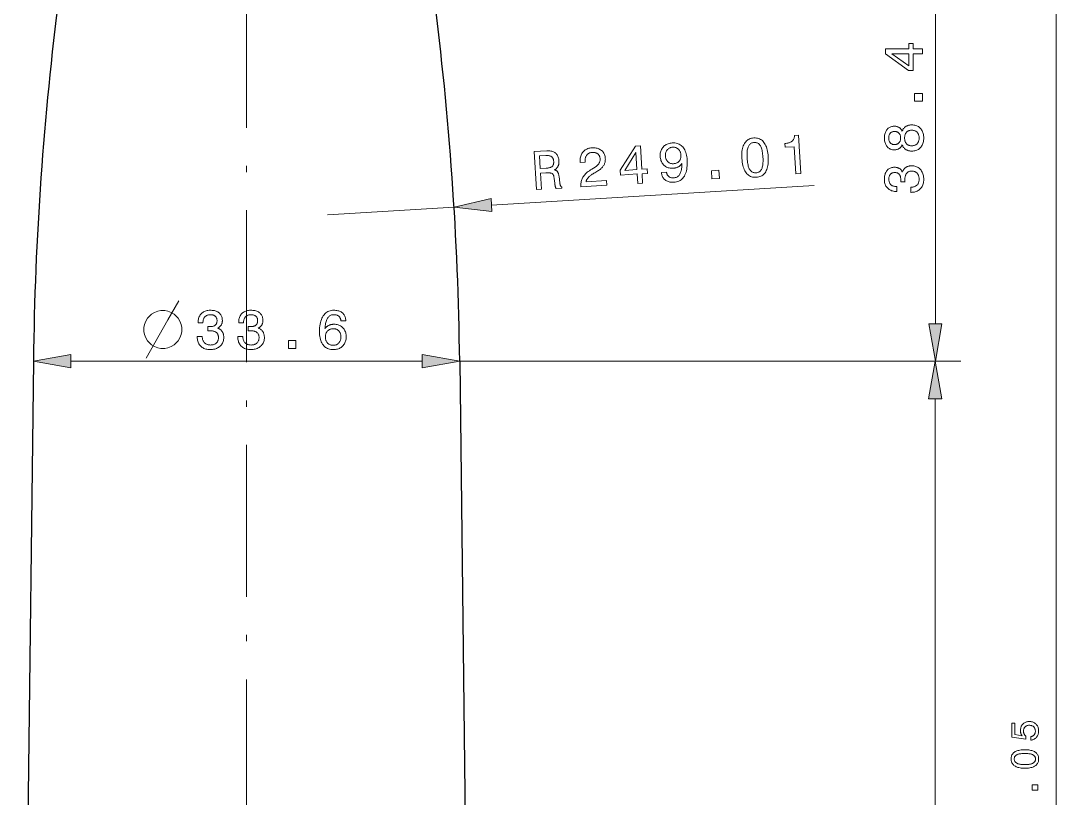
# Model space of a CAD drawing. Extents: x 0 to 297, y 0 to 562.
# Drawn here: x 134.7 to 216.3, y 249.7 to 311 of the extents above; entities that cross this region are included whole.
import ezdxf

# ---------------------------------------------------------------- set-up
doc = ezdxf.new("R2010")
doc.units = 0
doc.linetypes.add('DASHDOT', pattern=[18.5, 12, -3, 0.5, -3])

msp = doc.modelspace()

# ---------------------------------------------------------------- linework, layer by layer
at = {"color": 7, "linetype": 'DASHDOT', "lineweight": 13}
msp.add_line((152.481, 370.083), (152.481, 119.503), dxfattribs=at)
at = {"color": 7, "lineweight": 13}
for p, q in [((216.307, 128.124), (216.307, 362.215)), ((206.773, 287.124), (206.773, 319.615)), ((171.788, 296.486), (197.21, 298.034)), ((138.636, 284.17), (166.327, 284.17)), ((169.281, 284.17), (208.766, 284.17)), ((169.281, 284.17), (208.773, 284.17)), ((206.766, 204.124), (206.766, 281.215))]:
    msp.add_line(p, q, dxfattribs=at)
at = {"color": 7, "lineweight": 13, "ltscale": 0.25}
msp.add_line((158.857, 295.699), (168.839, 296.307), dxfattribs=at)
at = {"color": 7, "lineweight": 30}
for p, q in [((135.681, 284.17), (134.681, 201.17)), ((169.281, 284.17), (170.281, 201.17))]:
    msp.add_line(p, q, dxfattribs=at)
at = {"color": 7, "lineweight": 13}
for points in [[(205.773, 308.402), (205.031, 308.402), (205.031, 307.085), (204.652, 307.085), (202.841, 308.398), (202.841, 308.79), (204.686, 308.79), (204.686, 309.218), (205.031, 309.218), (205.031, 308.79), (205.773, 308.79)], [(204.686, 307.447), (204.686, 308.402), (203.343, 308.402)], [(205.773, 304.669), (205.13, 304.669), (205.13, 305.265), (205.773, 305.265)], [(204.158, 301.232), (204.14, 301.194), (204.12, 301.157), (204.098, 301.122), (204.075, 301.09), (204.051, 301.059), (204.026, 301.03), (204, 301.003), (203.972, 300.979), (203.942, 300.956), (203.912, 300.935), (203.88, 300.916), (203.847, 300.899), (203.812, 300.885), (203.776, 300.872), (203.738, 300.861), (203.699, 300.852), (203.658, 300.845), (203.616, 300.84), (203.573, 300.837), (203.528, 300.836), (203.461, 300.839), (203.396, 300.846), (203.333, 300.859), (203.274, 300.877), (203.217, 300.901), (203.162, 300.929), (203.11, 300.963), (203.061, 301.001), (203.014, 301.045), (202.969, 301.094), (202.929, 301.148), (202.892, 301.204), (202.86, 301.263), (202.832, 301.326), (202.808, 301.392), (202.789, 301.461), (202.774, 301.533), (202.763, 301.608), (202.757, 301.686), (202.754, 301.768), (202.757, 301.85), (202.763, 301.928), (202.774, 302.004), (202.789, 302.076), (202.808, 302.145), (202.832, 302.211), (202.86, 302.273), (202.892, 302.333), (202.929, 302.389), (202.969, 302.441), (203.014, 302.49), (203.061, 302.534), (203.11, 302.572), (203.162, 302.605), (203.217, 302.634), (203.274, 302.657), (203.333, 302.675), (203.396, 302.687), (203.461, 302.695), (203.528, 302.698), (203.573, 302.697), (203.617, 302.694), (203.659, 302.689), (203.7, 302.682), (203.739, 302.673), (203.777, 302.663), (203.814, 302.65), (203.849, 302.636), (203.882, 302.619), (203.914, 302.601), (203.944, 302.58), (203.974, 302.558), (204.001, 302.533), (204.028, 302.507), (204.053, 302.478), (204.077, 302.447), (204.099, 302.414), (204.12, 302.379), (204.14, 302.342), (204.158, 302.303), (204.178, 302.351), (204.2, 302.397), (204.223, 302.44), (204.249, 302.481), (204.276, 302.52), (204.305, 302.556), (204.337, 302.589), (204.37, 302.62), (204.406, 302.649), (204.443, 302.675), (204.482, 302.699), (204.523, 302.721), (204.566, 302.739), (204.61, 302.756), (204.657, 302.77), (204.704, 302.781), (204.754, 302.79), (204.805, 302.796), (204.858, 302.8), (204.913, 302.801), (204.998, 302.798), (205.079, 302.79), (205.157, 302.776), (205.231, 302.756), (205.302, 302.731), (205.369, 302.7), (205.433, 302.664), (205.493, 302.622), (205.549, 302.575), (205.603, 302.522), (205.651, 302.464), (205.695, 302.402), (205.734, 302.336), (205.767, 302.267), (205.796, 302.193), (205.819, 302.116), (205.837, 302.035), (205.85, 301.95), (205.857, 301.861), (205.86, 301.768), (205.857, 301.675), (205.85, 301.586), (205.837, 301.501), (205.819, 301.42), (205.796, 301.343), (205.767, 301.269), (205.734, 301.2), (205.695, 301.134), (205.651, 301.073), (205.603, 301.015), (205.549, 300.962), (205.493, 300.915), (205.433, 300.873), (205.369, 300.837), (205.302, 300.807), (205.231, 300.781), (205.157, 300.762), (205.079, 300.748), (204.998, 300.74), (204.913, 300.737), (204.858, 300.738), (204.805, 300.742), (204.754, 300.748), (204.704, 300.757), (204.657, 300.768), (204.61, 300.782), (204.566, 300.798), (204.523, 300.817), (204.482, 300.839), (204.443, 300.862), (204.406, 300.889), (204.37, 300.917), (204.337, 300.948), (204.305, 300.982), (204.276, 301.018), (204.249, 301.056), (204.223, 301.096), (204.2, 301.139), (204.178, 301.185)], [(203.562, 301.247), (203.604, 301.249), (203.644, 301.253), (203.683, 301.26), (203.72, 301.27), (203.756, 301.283), (203.79, 301.298), (203.822, 301.317), (203.852, 301.338), (203.881, 301.362), (203.908, 301.389), (203.932, 301.419), (203.955, 301.45), (203.974, 301.483), (203.991, 301.518), (204.006, 301.555), (204.017, 301.594), (204.027, 301.635), (204.033, 301.677), (204.037, 301.722), (204.038, 301.768), (204.037, 301.815), (204.033, 301.859), (204.027, 301.902), (204.017, 301.943), (204.006, 301.982), (203.991, 302.019), (203.974, 302.054), (203.955, 302.088), (203.932, 302.119), (203.908, 302.148), (203.881, 302.175), (203.852, 302.2), (203.822, 302.221), (203.79, 302.239), (203.756, 302.255), (203.72, 302.268), (203.683, 302.278), (203.644, 302.285), (203.604, 302.289), (203.562, 302.291), (203.52, 302.289), (203.479, 302.285), (203.441, 302.278), (203.404, 302.268), (203.37, 302.256), (203.337, 302.241), (203.306, 302.223), (203.276, 302.202), (203.249, 302.178), (203.223, 302.152), (203.2, 302.123), (203.179, 302.092), (203.161, 302.059), (203.145, 302.023), (203.131, 301.986), (203.12, 301.947), (203.111, 301.905), (203.105, 301.861), (203.101, 301.816), (203.1, 301.768), (203.101, 301.72), (203.105, 301.675), (203.111, 301.632), (203.12, 301.59), (203.131, 301.551), (203.145, 301.514), (203.161, 301.479), (203.179, 301.446), (203.2, 301.415), (203.223, 301.386), (203.249, 301.36), (203.276, 301.336), (203.306, 301.315), (203.337, 301.297), (203.37, 301.282), (203.404, 301.269), (203.441, 301.26), (203.479, 301.253), (203.52, 301.249)], [(204.905, 301.152), (204.958, 301.154), (205.01, 301.159), (205.059, 301.167), (205.106, 301.179), (205.15, 301.194), (205.192, 301.212), (205.232, 301.233), (205.27, 301.258), (205.305, 301.286), (205.338, 301.318), (205.368, 301.352), (205.395, 301.389), (205.419, 301.428), (205.44, 301.469), (205.457, 301.513), (205.472, 301.559), (205.483, 301.608), (205.491, 301.659), (205.496, 301.712), (205.497, 301.768), (205.496, 301.824), (205.491, 301.878), (205.483, 301.929), (205.472, 301.978), (205.457, 302.024), (205.44, 302.068), (205.419, 302.11), (205.395, 302.149), (205.368, 302.186), (205.338, 302.22), (205.305, 302.252), (205.27, 302.28), (205.232, 302.304), (205.192, 302.326), (205.15, 302.344), (205.106, 302.359), (205.059, 302.371), (205.01, 302.379), (204.958, 302.384), (204.905, 302.386), (204.855, 302.384), (204.807, 302.379), (204.761, 302.371), (204.718, 302.359), (204.676, 302.344), (204.637, 302.326), (204.6, 302.305), (204.565, 302.28), (204.532, 302.252), (204.501, 302.221), (204.473, 302.187), (204.448, 302.15), (204.425, 302.111), (204.406, 302.07), (204.39, 302.026), (204.376, 301.979), (204.366, 301.93), (204.358, 301.878), (204.354, 301.824), (204.352, 301.768), (204.354, 301.712), (204.358, 301.658), (204.366, 301.607), (204.376, 301.558), (204.39, 301.512), (204.406, 301.468), (204.425, 301.426), (204.448, 301.387), (204.473, 301.351), (204.501, 301.317), (204.532, 301.285), (204.565, 301.258), (204.6, 301.233), (204.637, 301.211), (204.676, 301.193), (204.718, 301.179), (204.761, 301.167), (204.807, 301.159), (204.855, 301.154)], [(185.189, 299.048), (185.585, 299.072), (185.591, 299.028), (185.599, 298.986), (185.611, 298.947), (185.624, 298.909), (185.64, 298.874), (185.659, 298.841), (185.68, 298.81), (185.704, 298.781), (185.73, 298.754), (185.759, 298.73), (185.79, 298.707), (185.822, 298.688), (185.857, 298.671), (185.894, 298.657), (185.932, 298.645), (185.972, 298.636), (186.014, 298.63), (186.059, 298.626), (186.105, 298.625), (186.152, 298.627), (186.216, 298.633), (186.277, 298.645), (186.334, 298.662), (186.388, 298.684), (186.438, 298.712), (186.485, 298.744), (186.529, 298.782), (186.569, 298.825), (186.606, 298.873), (186.639, 298.926), (186.669, 298.984), (186.696, 299.048), (186.719, 299.118), (186.74, 299.192), (186.757, 299.273), (186.771, 299.358), (186.781, 299.45), (186.788, 299.546), (186.793, 299.648), (186.793, 299.756), (186.77, 299.722), (186.745, 299.69), (186.718, 299.659), (186.691, 299.63), (186.662, 299.603), (186.632, 299.577), (186.601, 299.553), (186.569, 299.53), (186.536, 299.508), (186.501, 299.489), (186.466, 299.47), (186.429, 299.454), (186.392, 299.439), (186.353, 299.426), (186.314, 299.414), (186.273, 299.404), (186.232, 299.395), (186.19, 299.389), (186.147, 299.383), (186.102, 299.38), (186.019, 299.378), (185.938, 299.381), (185.86, 299.39), (185.785, 299.404), (185.713, 299.425), (185.644, 299.45), (185.577, 299.482), (185.514, 299.519), (185.453, 299.562), (185.396, 299.61), (185.342, 299.664), (185.293, 299.721), (185.249, 299.781), (185.211, 299.846), (185.177, 299.914), (185.149, 299.986), (185.126, 300.062), (185.108, 300.142), (185.095, 300.226), (185.087, 300.313), (185.084, 300.401), (185.087, 300.486), (185.096, 300.568), (185.111, 300.647), (185.132, 300.723), (185.159, 300.796), (185.191, 300.866), (185.229, 300.933), (185.273, 300.996), (185.323, 301.057), (185.378, 301.114), (185.436, 301.165), (185.499, 301.21), (185.565, 301.251), (185.635, 301.286), (185.709, 301.316), (185.786, 301.34), (185.868, 301.359), (185.953, 301.372), (186.042, 301.381), (186.144, 301.383), (186.242, 301.378), (186.336, 301.366), (186.425, 301.346), (186.51, 301.318), (186.59, 301.282), (186.666, 301.24), (186.737, 301.189), (186.804, 301.131), (186.867, 301.065), (186.924, 300.993), (186.977, 300.913), (187.024, 300.827), (187.066, 300.734), (187.103, 300.634), (187.135, 300.527), (187.161, 300.413), (187.182, 300.293), (187.199, 300.166), (187.21, 300.032), (187.216, 299.874), (187.216, 299.723), (187.21, 299.578), (187.198, 299.441), (187.179, 299.311), (187.154, 299.188), (187.122, 299.072), (187.084, 298.963), (187.04, 298.861), (186.989, 298.766), (186.932, 298.68), (186.87, 298.601), (186.802, 298.531), (186.728, 298.469), (186.649, 298.416), (186.564, 298.372), (186.474, 298.335), (186.378, 298.307), (186.277, 298.288), (186.17, 298.277), (186.086, 298.274), (186.006, 298.276), (185.929, 298.283), (185.855, 298.294), (185.784, 298.31), (185.717, 298.331), (185.652, 298.356), (185.591, 298.387), (185.533, 298.422), (185.478, 298.461), (185.427, 298.505), (185.381, 298.552), (185.34, 298.602), (185.304, 298.656), (185.273, 298.713), (185.246, 298.773), (185.225, 298.837), (185.208, 298.904), (185.196, 298.974)], [(191.526, 300.156), (191.519, 300.304), (191.519, 300.446), (191.524, 300.58), (191.534, 300.708), (191.551, 300.829), (191.573, 300.943), (191.602, 301.049), (191.635, 301.149), (191.675, 301.242), (191.72, 301.328), (191.771, 301.407), (191.827, 301.478), (191.889, 301.542), (191.956, 301.597), (192.028, 301.646), (192.105, 301.686), (192.188, 301.719), (192.276, 301.744), (192.37, 301.762), (192.468, 301.772), (192.568, 301.774), (192.664, 301.768), (192.755, 301.754), (192.841, 301.732), (192.923, 301.701), (193.001, 301.662), (193.074, 301.615), (193.142, 301.56), (193.206, 301.497), (193.266, 301.426), (193.32, 301.346), (193.37, 301.259), (193.416, 301.164), (193.456, 301.061), (193.492, 300.951), (193.523, 300.833), (193.549, 300.707), (193.57, 300.573), (193.587, 300.431), (193.598, 300.282), (193.605, 300.133), (193.606, 299.991), (193.601, 299.856), (193.59, 299.728), (193.574, 299.607), (193.552, 299.494), (193.524, 299.387), (193.491, 299.288), (193.451, 299.196), (193.407, 299.111), (193.356, 299.033), (193.3, 298.963), (193.239, 298.9), (193.172, 298.845), (193.1, 298.798), (193.023, 298.757), (192.939, 298.725), (192.851, 298.7), (192.757, 298.682), (192.657, 298.672), (192.558, 298.67), (192.463, 298.676), (192.372, 298.691), (192.286, 298.713), (192.205, 298.743), (192.127, 298.782), (192.054, 298.829), (191.985, 298.884), (191.921, 298.947), (191.861, 299.019), (191.806, 299.098), (191.755, 299.185), (191.709, 299.28), (191.668, 299.382), (191.633, 299.492), (191.601, 299.609), (191.575, 299.734), (191.554, 299.867), (191.537, 300.008)], [(191.938, 300.181), (191.947, 300.061), (191.958, 299.947), (191.972, 299.84), (191.989, 299.741), (192.008, 299.647), (192.03, 299.561), (192.055, 299.482), (192.082, 299.409), (192.112, 299.343), (192.145, 299.284), (192.18, 299.232), (192.218, 299.185), (192.26, 299.144), (192.304, 299.109), (192.352, 299.081), (192.403, 299.058), (192.456, 299.041), (192.513, 299.03), (192.573, 299.025), (192.636, 299.026), (192.699, 299.033), (192.758, 299.045), (192.813, 299.062), (192.864, 299.085), (192.911, 299.114), (192.955, 299.148), (192.995, 299.187), (193.031, 299.232), (193.063, 299.283), (193.091, 299.339), (193.115, 299.401), (193.136, 299.469), (193.154, 299.544), (193.169, 299.626), (193.18, 299.715), (193.187, 299.81), (193.191, 299.912), (193.192, 300.02), (193.19, 300.135), (193.184, 300.257), (193.175, 300.379), (193.163, 300.494), (193.149, 300.601), (193.133, 300.702), (193.114, 300.796), (193.092, 300.883), (193.068, 300.962), (193.041, 301.035), (193.012, 301.1), (192.98, 301.159), (192.945, 301.211), (192.907, 301.257), (192.866, 301.297), (192.822, 301.332), (192.775, 301.36), (192.724, 301.383), (192.67, 301.4), (192.613, 301.41), (192.553, 301.415), (192.49, 301.414), (192.428, 301.408), (192.369, 301.395), (192.314, 301.378), (192.263, 301.354), (192.215, 301.325), (192.171, 301.291), (192.132, 301.251), (192.095, 301.206), (192.063, 301.155), (192.034, 301.098), (192.009, 301.036), (191.987, 300.967), (191.969, 300.891), (191.954, 300.809), (191.943, 300.721), (191.935, 300.626), (191.931, 300.524), (191.93, 300.416), (191.932, 300.302)], [(195.768, 298.948), (195.639, 301.078), (194.94, 301.035), (194.921, 301.341), (194.996, 301.348), (195.067, 301.357), (195.134, 301.369), (195.196, 301.383), (195.255, 301.4), (195.309, 301.419), (195.359, 301.44), (195.405, 301.463), (195.447, 301.489), (195.485, 301.517), (195.519, 301.548), (195.55, 301.583), (195.578, 301.62), (195.603, 301.66), (195.624, 301.704), (195.643, 301.75), (195.658, 301.8), (195.67, 301.853), (195.678, 301.909), (195.684, 301.968), (195.976, 301.986), (196.16, 298.972)], [(175.331, 297.704), (175.148, 300.694), (176.148, 300.755), (176.234, 300.758), (176.317, 300.756), (176.395, 300.75), (176.47, 300.739), (176.541, 300.724), (176.607, 300.704), (176.67, 300.68), (176.729, 300.65), (176.784, 300.616), (176.835, 300.578), (176.881, 300.535), (176.924, 300.488), (176.962, 300.437), (176.995, 300.381), (177.025, 300.321), (177.049, 300.257), (177.07, 300.189), (177.086, 300.116), (177.097, 300.039), (177.105, 299.958), (177.107, 299.909), (177.107, 299.862), (177.104, 299.816), (177.1, 299.772), (177.094, 299.729), (177.085, 299.687), (177.074, 299.647), (177.062, 299.608), (177.047, 299.571), (177.03, 299.535), (177.011, 299.5), (176.99, 299.467), (176.967, 299.436), (176.942, 299.406), (176.915, 299.377), (176.886, 299.35), (176.855, 299.324), (176.822, 299.3), (176.787, 299.277), (176.75, 299.256), (176.783, 299.247), (176.814, 299.237), (176.843, 299.226), (176.87, 299.213), (176.895, 299.199), (176.919, 299.184), (176.941, 299.167), (176.961, 299.149), (176.979, 299.13), (176.996, 299.109), (177.011, 299.086), (177.025, 299.06), (177.039, 299.03), (177.052, 298.997), (177.064, 298.961), (177.075, 298.921), (177.085, 298.877), (177.094, 298.83), (177.102, 298.78), (177.11, 298.727), (177.171, 298.242), (177.175, 298.212), (177.18, 298.183), (177.184, 298.156), (177.189, 298.13), (177.195, 298.107), (177.2, 298.085), (177.206, 298.064), (177.212, 298.046), (177.219, 298.029), (177.225, 298.013), (177.232, 297.999), (177.24, 297.986), (177.248, 297.974), (177.257, 297.962), (177.267, 297.951), (177.277, 297.941), (177.288, 297.931), (177.3, 297.923), (177.312, 297.915), (177.325, 297.908), (177.33, 297.825), (176.877, 297.798), (176.871, 297.808), (176.865, 297.819), (176.858, 297.83), (176.852, 297.843), (176.847, 297.857), (176.841, 297.872), (176.836, 297.887), (176.83, 297.904), (176.825, 297.922), (176.82, 297.94), (176.815, 297.96), (176.81, 297.981), (176.805, 298.004), (176.801, 298.028), (176.796, 298.053), (176.792, 298.079), (176.787, 298.107), (176.783, 298.137), (176.779, 298.167), (176.775, 298.199), (176.73, 298.585), (176.722, 298.641), (176.713, 298.693), (176.703, 298.741), (176.69, 298.785), (176.677, 298.824), (176.662, 298.86), (176.645, 298.891), (176.627, 298.918), (176.608, 298.94), (176.587, 298.959), (176.562, 298.974), (176.531, 298.987), (176.494, 298.998), (176.451, 299.007), (176.402, 299.014), (176.346, 299.019), (176.285, 299.021), (176.217, 299.021), (176.144, 299.02), (176.064, 299.016), (175.653, 298.991), (175.73, 297.728)], [(176.059, 300.382), (175.571, 300.352), (175.631, 299.357), (176.092, 299.385), (176.16, 299.39), (176.224, 299.398), (176.283, 299.407), (176.338, 299.418), (176.389, 299.432), (176.435, 299.448), (176.476, 299.465), (176.514, 299.485), (176.547, 299.507), (176.575, 299.53), (176.6, 299.557), (176.622, 299.586), (176.641, 299.618), (176.657, 299.653), (176.67, 299.691), (176.68, 299.732), (176.687, 299.775), (176.691, 299.822), (176.692, 299.872), (176.691, 299.924), (176.686, 299.975), (176.679, 300.024), (176.67, 300.069), (176.657, 300.111), (176.643, 300.149), (176.625, 300.185), (176.606, 300.217), (176.583, 300.247), (176.558, 300.273), (176.531, 300.296), (176.5, 300.316), (176.466, 300.333), (176.428, 300.348), (176.386, 300.36), (176.341, 300.37), (176.292, 300.378), (176.239, 300.383), (176.183, 300.385), (176.123, 300.385)], [(178.833, 297.917), (178.832, 297.93), (178.829, 298.017), (178.83, 298.102), (178.835, 298.184), (178.845, 298.263), (178.859, 298.34), (178.877, 298.414), (178.9, 298.486), (178.926, 298.555), (178.958, 298.621), (178.993, 298.684), (179.034, 298.746), (179.082, 298.809), (179.136, 298.872), (179.197, 298.935), (179.264, 298.998), (179.339, 299.062), (179.419, 299.126), (179.507, 299.19), (179.601, 299.255), (179.702, 299.32), (179.948, 299.474), (179.991, 299.502), (180.032, 299.53), (180.07, 299.559), (180.106, 299.588), (180.139, 299.618), (180.169, 299.648), (180.197, 299.679), (180.222, 299.71), (180.245, 299.741), (180.266, 299.773), (180.284, 299.806), (180.3, 299.84), (180.314, 299.874), (180.325, 299.91), (180.335, 299.946), (180.342, 299.984), (180.347, 300.022), (180.35, 300.061), (180.35, 300.101), (180.349, 300.143), (180.344, 300.189), (180.337, 300.234), (180.326, 300.276), (180.312, 300.317), (180.295, 300.355), (180.275, 300.391), (180.251, 300.426), (180.225, 300.458), (180.195, 300.488), (180.162, 300.517), (180.127, 300.542), (180.09, 300.565), (180.05, 300.585), (180.009, 300.601), (179.965, 300.615), (179.92, 300.625), (179.872, 300.633), (179.822, 300.637), (179.771, 300.638), (179.717, 300.636), (179.664, 300.631), (179.613, 300.623), (179.565, 300.61), (179.52, 300.595), (179.477, 300.575), (179.437, 300.552), (179.399, 300.526), (179.363, 300.496), (179.33, 300.462), (179.3, 300.425), (179.273, 300.385), (179.248, 300.342), (179.228, 300.297), (179.21, 300.249), (179.196, 300.198), (179.185, 300.145), (179.177, 300.089), (179.173, 300.031), (179.172, 299.97), (179.174, 299.906), (179.176, 299.871), (178.785, 299.847), (178.781, 299.908), (178.778, 300.001), (178.781, 300.09), (178.789, 300.176), (178.803, 300.258), (178.823, 300.336), (178.848, 300.411), (178.879, 300.482), (178.915, 300.55), (178.957, 300.614), (179.005, 300.674), (179.058, 300.73), (179.114, 300.781), (179.175, 300.826), (179.24, 300.866), (179.31, 300.901), (179.383, 300.931), (179.461, 300.955), (179.542, 300.974), (179.628, 300.987), (179.718, 300.996), (179.805, 300.998), (179.889, 300.996), (179.97, 300.989), (180.047, 300.976), (180.122, 300.958), (180.193, 300.935), (180.261, 300.908), (180.327, 300.874), (180.389, 300.836), (180.448, 300.793), (180.503, 300.745), (180.552, 300.694), (180.597, 300.64), (180.636, 300.582), (180.669, 300.521), (180.698, 300.456), (180.721, 300.388), (180.739, 300.317), (180.752, 300.242), (180.76, 300.163), (180.762, 300.102), (180.76, 300.042), (180.756, 299.984), (180.748, 299.927), (180.737, 299.871), (180.723, 299.816), (180.705, 299.763), (180.684, 299.711), (180.66, 299.661), (180.633, 299.612), (180.602, 299.564), (180.567, 299.517), (180.53, 299.471), (180.488, 299.426), (180.444, 299.382), (180.396, 299.34), (180.344, 299.298), (180.289, 299.257), (180.231, 299.218), (180.169, 299.179), (179.924, 299.035), (179.857, 298.994), (179.793, 298.954), (179.733, 298.914), (179.678, 298.876), (179.626, 298.838), (179.578, 298.802), (179.535, 298.766), (179.495, 298.731), (179.46, 298.698), (179.428, 298.665), (179.4, 298.633), (179.374, 298.599), (179.35, 298.566), (179.328, 298.532), (179.308, 298.497), (179.29, 298.461), (179.275, 298.425), (179.262, 298.389), (179.251, 298.351), (179.242, 298.314), (180.866, 298.413), (180.889, 298.042)], [(183.313, 298.19), (183.268, 298.931), (181.953, 298.85), (181.93, 299.229), (183.13, 301.117), (183.522, 301.141), (183.634, 299.299), (184.061, 299.325), (184.082, 298.98), (183.655, 298.954), (183.7, 298.213)], [(182.294, 299.218), (183.247, 299.276), (183.165, 300.616)], [(185.503, 300.342), (185.508, 300.286), (185.516, 300.231), (185.528, 300.18), (185.542, 300.13), (185.559, 300.084), (185.58, 300.04), (185.603, 299.998), (185.63, 299.959), (185.66, 299.922), (185.692, 299.888), (185.728, 299.857), (185.765, 299.83), (185.804, 299.806), (185.845, 299.786), (185.887, 299.769), (185.932, 299.756), (185.978, 299.747), (186.027, 299.741), (186.077, 299.739), (186.129, 299.741), (186.187, 299.746), (186.241, 299.754), (186.293, 299.766), (186.343, 299.781), (186.389, 299.799), (186.433, 299.821), (186.474, 299.846), (186.512, 299.874), (186.548, 299.906), (186.58, 299.94), (186.61, 299.978), (186.636, 300.018), (186.659, 300.06), (186.678, 300.104), (186.694, 300.151), (186.706, 300.2), (186.714, 300.252), (186.719, 300.306), (186.721, 300.362), (186.719, 300.421), (186.714, 300.48), (186.705, 300.536), (186.694, 300.589), (186.679, 300.64), (186.661, 300.688), (186.64, 300.734), (186.615, 300.777), (186.587, 300.817), (186.557, 300.854), (186.523, 300.889), (186.486, 300.921), (186.447, 300.949), (186.406, 300.973), (186.364, 300.994), (186.319, 301.011), (186.272, 301.024), (186.222, 301.033), (186.171, 301.039), (186.118, 301.041), (186.063, 301.04), (186.01, 301.035), (185.959, 301.026), (185.911, 301.014), (185.866, 300.998), (185.822, 300.979), (185.781, 300.957), (185.742, 300.931), (185.705, 300.901), (185.671, 300.868), (185.639, 300.831), (185.61, 300.792), (185.584, 300.75), (185.562, 300.707), (185.543, 300.661), (185.528, 300.613), (185.516, 300.563), (185.508, 300.511), (185.503, 300.457), (185.501, 300.401)], [(204.833, 297.482), (204.833, 297.88), (204.895, 297.883), (204.954, 297.889), (205.01, 297.899), (205.063, 297.911), (205.114, 297.927), (205.161, 297.946), (205.206, 297.968), (205.248, 297.994), (205.287, 298.022), (205.323, 298.054), (205.356, 298.089), (205.386, 298.127), (205.412, 298.167), (205.435, 298.21), (205.454, 298.255), (205.469, 298.304), (205.482, 298.354), (205.49, 298.408), (205.495, 298.464), (205.497, 298.523), (205.496, 298.581), (205.491, 298.636), (205.483, 298.689), (205.472, 298.739), (205.458, 298.787), (205.44, 298.832), (205.42, 298.875), (205.396, 298.915), (205.369, 298.953), (205.339, 298.988), (205.306, 299.02), (205.271, 299.049), (205.234, 299.075), (205.194, 299.097), (205.151, 299.115), (205.107, 299.131), (205.06, 299.143), (205.011, 299.151), (204.959, 299.156), (204.905, 299.158), (204.856, 299.156), (204.809, 299.151), (204.764, 299.143), (204.722, 299.131), (204.682, 299.116), (204.644, 299.098), (204.608, 299.076), (204.574, 299.051), (204.543, 299.022), (204.514, 298.99), (204.487, 298.955), (204.463, 298.918), (204.442, 298.877), (204.424, 298.834), (204.409, 298.789), (204.396, 298.74), (204.386, 298.689), (204.379, 298.635), (204.375, 298.578), (204.374, 298.519), (204.374, 298.511), (204.374, 298.502), (204.374, 298.493), (204.374, 298.485), (204.374, 298.476), (204.374, 298.467), (204.375, 298.458), (204.375, 298.449), (204.375, 298.44), (204.376, 298.431), (204.376, 298.421), (204.377, 298.411), (204.377, 298.4), (204.378, 298.389), (204.378, 298.377), (204.379, 298.364), (204.38, 298.351), (204.38, 298.337), (204.381, 298.323), (204.382, 298.308), (204.043, 298.308), (204.043, 298.318), (204.043, 298.327), (204.044, 298.336), (204.044, 298.345), (204.044, 298.354), (204.045, 298.362), (204.045, 298.371), (204.045, 298.38), (204.045, 298.388), (204.046, 298.397), (204.046, 298.405), (204.046, 298.413), (204.046, 298.422), (204.046, 298.43), (204.046, 298.437), (204.047, 298.445), (204.047, 298.453), (204.047, 298.46), (204.047, 298.468), (204.047, 298.475), (204.046, 298.531), (204.042, 298.585), (204.036, 298.636), (204.028, 298.683), (204.018, 298.728), (204.005, 298.77), (203.99, 298.808), (203.973, 298.844), (203.954, 298.876), (203.932, 298.906), (203.908, 298.933), (203.881, 298.956), (203.852, 298.977), (203.821, 298.996), (203.787, 299.011), (203.75, 299.024), (203.712, 299.034), (203.67, 299.041), (203.627, 299.045), (203.581, 299.046), (203.536, 299.045), (203.494, 299.041), (203.454, 299.034), (203.416, 299.024), (203.379, 299.012), (203.346, 298.997), (203.314, 298.98), (203.284, 298.959), (203.256, 298.936), (203.231, 298.91), (203.208, 298.882), (203.187, 298.851), (203.168, 298.818), (203.153, 298.782), (203.139, 298.744), (203.128, 298.704), (203.12, 298.661), (203.113, 298.616), (203.11, 298.569), (203.109, 298.519), (203.11, 298.463), (203.115, 298.41), (203.123, 298.359), (203.135, 298.312), (203.149, 298.267), (203.167, 298.225), (203.188, 298.185), (203.212, 298.149), (203.24, 298.115), (203.271, 298.084), (203.305, 298.056), (203.342, 298.03), (203.382, 298.008), (203.425, 297.989), (203.471, 297.972), (203.52, 297.959), (203.573, 297.948), (203.628, 297.941), (203.686, 297.937), (203.747, 297.935), (203.747, 297.551), (203.718, 297.551), (203.632, 297.554), (203.549, 297.562), (203.47, 297.574), (203.394, 297.592), (203.322, 297.615), (203.254, 297.644), (203.189, 297.677), (203.128, 297.715), (203.07, 297.759), (203.016, 297.808), (202.966, 297.861), (202.922, 297.917), (202.882, 297.977), (202.848, 298.041), (202.82, 298.108), (202.796, 298.179), (202.778, 298.253), (202.765, 298.331), (202.757, 298.413), (202.754, 298.498), (202.757, 298.588), (202.763, 298.674), (202.774, 298.755), (202.788, 298.833), (202.808, 298.906), (202.831, 298.975), (202.859, 299.04), (202.891, 299.101), (202.927, 299.158), (202.967, 299.211), (203.012, 299.259), (203.059, 299.302), (203.11, 299.34), (203.165, 299.372), (203.222, 299.4), (203.284, 299.423), (203.348, 299.441), (203.416, 299.453), (203.487, 299.461), (203.562, 299.464), (203.605, 299.463), (203.646, 299.46), (203.686, 299.455), (203.725, 299.448), (203.763, 299.44), (203.8, 299.429), (203.835, 299.417), (203.869, 299.402), (203.901, 299.386), (203.933, 299.368), (203.963, 299.348), (203.991, 299.326), (204.019, 299.302), (204.044, 299.276), (204.068, 299.249), (204.091, 299.22), (204.112, 299.188), (204.132, 299.155), (204.15, 299.121), (204.167, 299.084), (204.186, 299.131), (204.206, 299.176), (204.229, 299.219), (204.254, 299.259), (204.28, 299.297), (204.309, 299.333), (204.339, 299.366), (204.372, 299.397), (204.407, 299.426), (204.443, 299.452), (204.481, 299.476), (204.522, 299.497), (204.563, 299.516), (204.607, 299.532), (204.652, 299.546), (204.699, 299.557), (204.748, 299.566), (204.799, 299.572), (204.851, 299.576), (204.905, 299.577), (204.99, 299.574), (205.071, 299.566), (205.149, 299.551), (205.223, 299.53), (205.294, 299.504), (205.362, 299.471), (205.426, 299.433), (205.487, 299.389), (205.544, 299.338), (205.598, 299.282), (205.648, 299.221), (205.692, 299.156), (205.732, 299.088), (205.766, 299.015), (205.794, 298.939), (205.818, 298.858), (205.836, 298.774), (205.849, 298.686), (205.857, 298.594), (205.86, 298.498), (205.857, 298.407), (205.849, 298.32), (205.835, 298.237), (205.816, 298.157), (205.792, 298.081), (205.762, 298.009), (205.727, 297.941), (205.686, 297.876), (205.64, 297.815), (205.588, 297.758), (205.532, 297.706), (205.472, 297.659), (205.408, 297.617), (205.341, 297.581), (205.271, 297.551), (205.196, 297.526), (205.118, 297.507), (205.037, 297.493), (204.951, 297.485), (204.863, 297.482)], [(189.163, 298.546), (189.124, 299.188), (189.719, 299.224), (189.758, 298.582)], [(171.756, 297.006), (168.839, 296.307), (171.819, 295.966)], [(146.032, 288.17), (145.732, 288.17), (145.482, 288.12), (145.232, 288.02), (144.982, 287.87), (144.682, 287.57), (144.532, 287.32), (144.432, 287.07), (144.382, 286.82), (144.382, 286.52), (144.432, 286.27), (144.532, 286.02), (144.682, 285.77), (144.982, 285.47), (145.232, 285.32), (145.482, 285.22), (145.732, 285.17), (146.032, 285.17), (146.282, 285.22), (146.532, 285.32), (146.782, 285.47), (147.082, 285.77), (147.232, 286.02), (147.332, 286.27), (147.382, 286.52), (147.382, 286.82), (147.332, 287.07), (147.232, 287.32), (147.082, 287.57), (146.782, 287.87), (146.532, 288.02), (146.282, 288.12)], [(148.593, 286.11), (148.992, 286.11), (148.994, 286.048), (149.001, 285.989), (149.01, 285.933), (149.022, 285.88), (149.038, 285.83), (149.057, 285.782), (149.079, 285.737), (149.105, 285.695), (149.134, 285.656), (149.166, 285.62), (149.2, 285.587), (149.238, 285.557), (149.278, 285.531), (149.321, 285.509), (149.367, 285.49), (149.415, 285.474), (149.466, 285.462), (149.519, 285.453), (149.576, 285.448), (149.635, 285.446), (149.692, 285.448), (149.748, 285.452), (149.8, 285.46), (149.851, 285.471), (149.898, 285.486), (149.944, 285.503), (149.986, 285.524), (150.027, 285.547), (150.064, 285.574), (150.099, 285.604), (150.132, 285.637), (150.161, 285.672), (150.186, 285.71), (150.208, 285.75), (150.227, 285.792), (150.242, 285.836), (150.254, 285.883), (150.262, 285.933), (150.267, 285.984), (150.269, 286.039), (150.267, 286.088), (150.262, 286.134), (150.254, 286.179), (150.242, 286.221), (150.227, 286.262), (150.209, 286.3), (150.187, 286.335), (150.162, 286.369), (150.133, 286.4), (150.102, 286.43), (150.067, 286.456), (150.029, 286.48), (149.989, 286.501), (149.946, 286.519), (149.9, 286.535), (149.851, 286.547), (149.8, 286.557), (149.746, 286.564), (149.69, 286.568), (149.63, 286.57), (149.622, 286.57), (149.613, 286.57), (149.605, 286.57), (149.596, 286.569), (149.587, 286.569), (149.578, 286.569), (149.569, 286.569), (149.56, 286.568), (149.551, 286.568), (149.542, 286.568), (149.532, 286.567), (149.522, 286.567), (149.511, 286.566), (149.5, 286.566), (149.488, 286.565), (149.476, 286.564), (149.462, 286.564), (149.449, 286.563), (149.434, 286.562), (149.42, 286.561), (149.42, 286.901), (149.429, 286.9), (149.438, 286.9), (149.447, 286.9), (149.456, 286.899), (149.465, 286.899), (149.474, 286.899), (149.482, 286.898), (149.491, 286.898), (149.5, 286.898), (149.508, 286.898), (149.516, 286.897), (149.525, 286.897), (149.533, 286.897), (149.541, 286.897), (149.549, 286.897), (149.556, 286.897), (149.564, 286.897), (149.572, 286.897), (149.579, 286.897), (149.586, 286.897), (149.643, 286.898), (149.696, 286.901), (149.747, 286.907), (149.795, 286.915), (149.839, 286.925), (149.881, 286.938), (149.92, 286.953), (149.955, 286.97), (149.988, 286.99), (150.017, 287.011), (150.044, 287.036), (150.068, 287.062), (150.089, 287.091), (150.107, 287.123), (150.122, 287.157), (150.135, 287.193), (150.145, 287.232), (150.152, 287.273), (150.156, 287.316), (150.157, 287.362), (150.156, 287.407), (150.152, 287.449), (150.145, 287.49), (150.136, 287.528), (150.123, 287.564), (150.108, 287.598), (150.091, 287.63), (150.07, 287.659), (150.047, 287.687), (150.021, 287.712), (149.993, 287.736), (149.962, 287.756), (149.929, 287.775), (149.894, 287.791), (149.856, 287.804), (149.815, 287.815), (149.773, 287.824), (149.728, 287.83), (149.68, 287.833), (149.63, 287.835), (149.574, 287.833), (149.521, 287.828), (149.471, 287.82), (149.423, 287.809), (149.378, 287.794), (149.336, 287.776), (149.297, 287.755), (149.26, 287.731), (149.226, 287.703), (149.195, 287.672), (149.167, 287.638), (149.142, 287.601), (149.119, 287.561), (149.1, 287.518), (149.084, 287.472), (149.07, 287.423), (149.06, 287.371), (149.052, 287.315), (149.048, 287.257), (149.046, 287.196), (148.663, 287.196), (148.663, 287.225), (148.665, 287.312), (148.673, 287.395), (148.686, 287.474), (148.704, 287.549), (148.727, 287.621), (148.755, 287.69), (148.788, 287.754), (148.827, 287.816), (148.87, 287.873), (148.919, 287.927), (148.972, 287.977), (149.028, 288.022), (149.089, 288.061), (149.152, 288.095), (149.22, 288.124), (149.29, 288.147), (149.365, 288.165), (149.443, 288.178), (149.524, 288.186), (149.609, 288.189), (149.699, 288.187), (149.785, 288.18), (149.866, 288.17), (149.944, 288.155), (150.017, 288.136), (150.086, 288.112), (150.151, 288.085), (150.212, 288.053), (150.269, 288.016), (150.322, 287.976), (150.37, 287.932), (150.413, 287.884), (150.451, 287.833), (150.484, 287.779), (150.512, 287.721), (150.534, 287.66), (150.552, 287.595), (150.565, 287.527), (150.572, 287.456), (150.575, 287.381), (150.574, 287.339), (150.571, 287.297), (150.566, 287.257), (150.56, 287.218), (150.551, 287.18), (150.54, 287.144), (150.528, 287.108), (150.513, 287.074), (150.497, 287.042), (150.479, 287.01), (150.459, 286.98), (150.437, 286.952), (150.413, 286.925), (150.388, 286.899), (150.36, 286.875), (150.331, 286.852), (150.3, 286.831), (150.267, 286.811), (150.232, 286.793), (150.195, 286.776), (150.243, 286.758), (150.288, 286.737), (150.33, 286.714), (150.371, 286.69), (150.409, 286.663), (150.444, 286.634), (150.477, 286.604), (150.508, 286.571), (150.537, 286.537), (150.563, 286.5), (150.587, 286.462), (150.608, 286.422), (150.627, 286.38), (150.644, 286.336), (150.657, 286.291), (150.669, 286.244), (150.677, 286.195), (150.684, 286.145), (150.687, 286.092), (150.689, 286.039), (150.686, 285.954), (150.677, 285.872), (150.662, 285.795), (150.641, 285.72), (150.615, 285.649), (150.582, 285.581), (150.544, 285.517), (150.5, 285.456), (150.45, 285.399), (150.394, 285.345), (150.333, 285.295), (150.268, 285.251), (150.199, 285.212), (150.126, 285.178), (150.05, 285.149), (149.97, 285.125), (149.885, 285.107), (149.797, 285.094), (149.705, 285.086), (149.609, 285.083), (149.518, 285.086), (149.431, 285.094), (149.348, 285.108), (149.268, 285.127), (149.192, 285.151), (149.12, 285.181), (149.052, 285.217), (148.987, 285.258), (148.926, 285.304), (148.869, 285.355), (148.817, 285.412), (148.77, 285.471), (148.728, 285.535), (148.693, 285.602), (148.662, 285.673), (148.637, 285.747), (148.618, 285.825), (148.604, 285.907), (148.596, 285.992), (148.593, 286.081)], [(151.791, 286.11), (152.19, 286.11), (152.193, 286.048), (152.199, 285.989), (152.208, 285.933), (152.221, 285.88), (152.236, 285.83), (152.255, 285.782), (152.278, 285.737), (152.303, 285.695), (152.332, 285.656), (152.364, 285.62), (152.399, 285.587), (152.436, 285.557), (152.476, 285.531), (152.519, 285.509), (152.565, 285.49), (152.613, 285.474), (152.664, 285.462), (152.718, 285.453), (152.774, 285.448), (152.833, 285.446), (152.891, 285.448), (152.946, 285.452), (152.999, 285.46), (153.049, 285.471), (153.097, 285.486), (153.142, 285.503), (153.185, 285.524), (153.225, 285.547), (153.262, 285.574), (153.298, 285.604), (153.33, 285.637), (153.359, 285.672), (153.384, 285.71), (153.406, 285.75), (153.425, 285.792), (153.44, 285.836), (153.452, 285.883), (153.461, 285.933), (153.466, 285.984), (153.467, 286.039), (153.466, 286.088), (153.461, 286.134), (153.452, 286.179), (153.441, 286.221), (153.425, 286.262), (153.407, 286.3), (153.385, 286.335), (153.36, 286.369), (153.332, 286.4), (153.3, 286.43), (153.265, 286.456), (153.227, 286.48), (153.187, 286.501), (153.144, 286.519), (153.098, 286.535), (153.05, 286.547), (152.998, 286.557), (152.945, 286.564), (152.888, 286.568), (152.829, 286.57), (152.82, 286.57), (152.812, 286.57), (152.803, 286.57), (152.794, 286.569), (152.785, 286.569), (152.776, 286.569), (152.767, 286.569), (152.758, 286.568), (152.749, 286.568), (152.74, 286.568), (152.73, 286.567), (152.72, 286.567), (152.71, 286.566), (152.698, 286.566), (152.686, 286.565), (152.674, 286.564), (152.661, 286.564), (152.647, 286.563), (152.633, 286.562), (152.618, 286.561), (152.618, 286.901), (152.627, 286.9), (152.636, 286.9), (152.645, 286.9), (152.654, 286.899), (152.663, 286.899), (152.672, 286.899), (152.681, 286.898), (152.689, 286.898), (152.698, 286.898), (152.706, 286.898), (152.715, 286.897), (152.723, 286.897), (152.731, 286.897), (152.739, 286.897), (152.747, 286.897), (152.755, 286.897), (152.762, 286.897), (152.77, 286.897), (152.777, 286.897), (152.784, 286.897), (152.841, 286.898), (152.895, 286.901), (152.945, 286.907), (152.993, 286.915), (153.038, 286.925), (153.079, 286.938), (153.118, 286.953), (153.153, 286.97), (153.186, 286.99), (153.215, 287.011), (153.242, 287.036), (153.266, 287.062), (153.287, 287.091), (153.305, 287.123), (153.321, 287.157), (153.333, 287.193), (153.343, 287.232), (153.35, 287.273), (153.354, 287.316), (153.356, 287.362), (153.354, 287.407), (153.35, 287.449), (153.343, 287.49), (153.334, 287.528), (153.322, 287.564), (153.307, 287.598), (153.289, 287.63), (153.269, 287.659), (153.245, 287.687), (153.22, 287.712), (153.191, 287.736), (153.16, 287.756), (153.127, 287.775), (153.092, 287.791), (153.054, 287.804), (153.014, 287.815), (152.971, 287.824), (152.926, 287.83), (152.878, 287.833), (152.829, 287.835), (152.773, 287.833), (152.719, 287.828), (152.669, 287.82), (152.621, 287.809), (152.576, 287.794), (152.534, 287.776), (152.495, 287.755), (152.458, 287.731), (152.424, 287.703), (152.393, 287.672), (152.365, 287.638), (152.34, 287.601), (152.317, 287.561), (152.298, 287.518), (152.282, 287.472), (152.268, 287.423), (152.258, 287.371), (152.251, 287.315), (152.246, 287.257), (152.245, 287.196), (151.861, 287.196), (151.861, 287.225), (151.863, 287.312), (151.871, 287.395), (151.884, 287.474), (151.902, 287.549), (151.925, 287.621), (151.953, 287.69), (151.986, 287.754), (152.025, 287.816), (152.068, 287.873), (152.117, 287.927), (152.17, 287.977), (152.227, 288.022), (152.287, 288.061), (152.35, 288.095), (152.418, 288.124), (152.489, 288.147), (152.563, 288.165), (152.641, 288.178), (152.722, 288.186), (152.807, 288.189), (152.897, 288.187), (152.983, 288.18), (153.065, 288.17), (153.142, 288.155), (153.215, 288.136), (153.285, 288.112), (153.35, 288.085), (153.411, 288.053), (153.467, 288.016), (153.52, 287.976), (153.568, 287.932), (153.611, 287.884), (153.649, 287.833), (153.682, 287.779), (153.71, 287.721), (153.733, 287.66), (153.75, 287.595), (153.763, 287.527), (153.771, 287.456), (153.773, 287.381), (153.772, 287.339), (153.769, 287.297), (153.764, 287.257), (153.758, 287.218), (153.749, 287.18), (153.738, 287.144), (153.726, 287.108), (153.712, 287.074), (153.695, 287.042), (153.677, 287.01), (153.657, 286.98), (153.635, 286.952), (153.611, 286.925), (153.586, 286.899), (153.558, 286.875), (153.529, 286.852), (153.498, 286.831), (153.465, 286.811), (153.43, 286.793), (153.394, 286.776), (153.441, 286.758), (153.486, 286.737), (153.528, 286.714), (153.569, 286.69), (153.607, 286.663), (153.642, 286.634), (153.676, 286.604), (153.707, 286.571), (153.735, 286.537), (153.761, 286.5), (153.785, 286.462), (153.807, 286.422), (153.825, 286.38), (153.842, 286.336), (153.856, 286.291), (153.867, 286.244), (153.876, 286.195), (153.882, 286.145), (153.886, 286.092), (153.887, 286.039), (153.884, 285.954), (153.875, 285.872), (153.86, 285.795), (153.84, 285.72), (153.813, 285.649), (153.781, 285.581), (153.742, 285.517), (153.698, 285.456), (153.648, 285.399), (153.592, 285.345), (153.531, 285.295), (153.466, 285.251), (153.397, 285.212), (153.325, 285.178), (153.248, 285.149), (153.168, 285.125), (153.083, 285.107), (152.995, 285.094), (152.903, 285.086), (152.807, 285.083), (152.717, 285.086), (152.629, 285.094), (152.546, 285.108), (152.466, 285.127), (152.391, 285.151), (152.318, 285.181), (152.25, 285.217), (152.185, 285.258), (152.125, 285.304), (152.067, 285.355), (152.015, 285.412), (151.968, 285.471), (151.927, 285.535), (151.891, 285.602), (151.86, 285.673), (151.835, 285.747), (151.816, 285.825), (151.802, 285.907), (151.794, 285.992), (151.791, 286.081)], [(160.313, 287.358), (159.916, 287.358), (159.911, 287.404), (159.902, 287.447), (159.892, 287.489), (159.879, 287.528), (159.864, 287.565), (159.847, 287.599), (159.827, 287.632), (159.805, 287.662), (159.781, 287.69), (159.754, 287.716), (159.725, 287.739), (159.694, 287.76), (159.661, 287.778), (159.626, 287.795), (159.589, 287.808), (159.55, 287.819), (159.509, 287.828), (159.465, 287.834), (159.42, 287.838), (159.372, 287.839), (159.308, 287.836), (159.247, 287.828), (159.189, 287.815), (159.134, 287.796), (159.082, 287.771), (159.033, 287.742), (158.987, 287.707), (158.945, 287.666), (158.905, 287.62), (158.869, 287.569), (158.835, 287.512), (158.804, 287.45), (158.777, 287.382), (158.752, 287.309), (158.73, 287.23), (158.711, 287.145), (158.695, 287.055), (158.682, 286.959), (158.671, 286.858), (158.664, 286.751), (158.69, 286.783), (158.717, 286.813), (158.745, 286.841), (158.774, 286.868), (158.805, 286.894), (158.836, 286.918), (158.869, 286.94), (158.902, 286.961), (158.937, 286.98), (158.973, 286.998), (159.01, 287.014), (159.048, 287.028), (159.086, 287.041), (159.126, 287.052), (159.166, 287.061), (159.207, 287.069), (159.249, 287.074), (159.292, 287.079), (159.336, 287.081), (159.381, 287.082), (159.464, 287.079), (159.545, 287.071), (159.622, 287.057), (159.696, 287.038), (159.767, 287.014), (159.834, 286.984), (159.899, 286.948), (159.96, 286.907), (160.018, 286.861), (160.072, 286.809), (160.123, 286.753), (160.168, 286.693), (160.208, 286.63), (160.242, 286.563), (160.272, 286.493), (160.296, 286.419), (160.314, 286.342), (160.327, 286.261), (160.335, 286.177), (160.338, 286.089), (160.335, 286.001), (160.327, 285.917), (160.313, 285.836), (160.293, 285.758), (160.268, 285.684), (160.237, 285.613), (160.2, 285.546), (160.158, 285.481), (160.11, 285.42), (160.057, 285.363), (159.999, 285.31), (159.937, 285.262), (159.872, 285.22), (159.804, 285.184), (159.732, 285.153), (159.656, 285.128), (159.577, 285.109), (159.495, 285.095), (159.409, 285.086), (159.32, 285.083), (159.217, 285.087), (159.119, 285.098), (159.026, 285.116), (158.938, 285.142), (158.854, 285.175), (158.776, 285.215), (158.703, 285.262), (158.634, 285.317), (158.571, 285.379), (158.512, 285.448), (158.459, 285.524), (158.411, 285.607), (158.369, 285.696), (158.333, 285.792), (158.302, 285.894), (158.277, 286.002), (158.257, 286.117), (158.243, 286.238), (158.235, 286.366), (158.232, 286.5), (158.235, 286.658), (158.244, 286.808), (158.259, 286.951), (158.28, 287.086), (158.307, 287.215), (158.339, 287.336), (158.378, 287.449), (158.423, 287.556), (158.474, 287.655), (158.53, 287.747), (158.592, 287.831), (158.659, 287.906), (158.731, 287.972), (158.807, 288.03), (158.888, 288.078), (158.974, 288.118), (159.065, 288.149), (159.161, 288.171), (159.261, 288.184), (159.366, 288.189), (159.45, 288.187), (159.53, 288.18), (159.607, 288.169), (159.68, 288.154), (159.749, 288.135), (159.815, 288.111), (159.877, 288.082), (159.936, 288.05), (159.99, 288.013), (160.042, 287.972), (160.089, 287.927), (160.132, 287.878), (160.17, 287.825), (160.204, 287.769), (160.233, 287.71), (160.258, 287.647), (160.279, 287.58), (160.294, 287.51), (160.306, 287.436)], [(159.921, 286.085), (159.919, 286.142), (159.914, 286.197), (159.906, 286.25), (159.895, 286.3), (159.88, 286.348), (159.862, 286.394), (159.841, 286.437), (159.817, 286.478), (159.789, 286.517), (159.758, 286.553), (159.725, 286.586), (159.689, 286.616), (159.652, 286.642), (159.612, 286.665), (159.571, 286.684), (159.527, 286.7), (159.481, 286.712), (159.434, 286.721), (159.384, 286.726), (159.332, 286.728), (159.275, 286.726), (159.219, 286.721), (159.167, 286.712), (159.117, 286.7), (159.069, 286.685), (159.024, 286.666), (158.982, 286.643), (158.942, 286.617), (158.904, 286.588), (158.87, 286.555), (158.838, 286.519), (158.809, 286.481), (158.784, 286.44), (158.762, 286.396), (158.744, 286.35), (158.729, 286.301), (158.717, 286.25), (158.709, 286.196), (158.704, 286.14), (158.702, 286.081), (158.704, 286.022), (158.709, 285.965), (158.717, 285.911), (158.729, 285.859), (158.743, 285.81), (158.762, 285.764), (158.783, 285.72), (158.808, 285.678), (158.836, 285.639), (158.868, 285.602), (158.902, 285.568), (158.938, 285.538), (158.977, 285.512), (159.019, 285.489), (159.062, 285.469), (159.108, 285.453), (159.157, 285.441), (159.207, 285.432), (159.26, 285.427), (159.316, 285.425), (159.368, 285.427), (159.419, 285.432), (159.468, 285.441), (159.515, 285.454), (159.56, 285.471), (159.603, 285.491), (159.643, 285.514), (159.682, 285.542), (159.718, 285.573), (159.753, 285.607), (159.785, 285.645), (159.813, 285.685), (159.838, 285.727), (159.86, 285.771), (159.879, 285.818), (159.894, 285.867), (159.906, 285.918), (159.914, 285.971), (159.919, 286.027)], [(206.252, 287.124), (206.773, 284.17), (207.294, 287.124)], [(155.78, 285.17), (155.78, 285.813), (156.377, 285.813), (156.377, 285.17)], [(138.636, 284.691), (135.681, 284.17), (138.636, 283.649)], [(166.327, 283.649), (169.281, 284.17), (166.327, 284.691)], [(207.287, 281.215), (206.766, 284.17), (206.245, 281.215)], [(214.309, 254.296), (214.309, 254.576), (214.341, 254.582), (214.372, 254.59), (214.401, 254.599), (214.429, 254.61), (214.455, 254.623), (214.48, 254.637), (214.503, 254.654), (214.526, 254.672), (214.546, 254.691), (214.565, 254.713), (214.583, 254.736), (214.598, 254.76), (214.612, 254.785), (214.624, 254.812), (214.634, 254.839), (214.643, 254.868), (214.649, 254.899), (214.654, 254.93), (214.657, 254.963), (214.658, 254.997), (214.656, 255.038), (214.652, 255.078), (214.646, 255.116), (214.637, 255.152), (214.625, 255.187), (214.611, 255.22), (214.595, 255.252), (214.575, 255.282), (214.554, 255.31), (214.529, 255.336), (214.503, 255.361), (214.475, 255.382), (214.445, 255.402), (214.413, 255.418), (214.38, 255.432), (214.346, 255.444), (214.31, 255.453), (214.272, 255.459), (214.232, 255.463), (214.191, 255.465), (214.149, 255.463), (214.109, 255.46), (214.071, 255.453), (214.034, 255.444), (213.999, 255.433), (213.966, 255.419), (213.934, 255.402), (213.905, 255.383), (213.877, 255.362), (213.85, 255.338), (213.826, 255.311), (213.805, 255.283), (213.786, 255.254), (213.769, 255.222), (213.755, 255.189), (213.744, 255.154), (213.735, 255.117), (213.728, 255.079), (213.725, 255.039), (213.723, 254.997), (213.724, 254.972), (213.725, 254.949), (213.728, 254.925), (213.731, 254.902), (213.736, 254.88), (213.741, 254.857), (213.747, 254.836), (213.755, 254.814), (213.763, 254.794), (213.772, 254.773), (213.782, 254.753), (213.793, 254.734), (213.806, 254.715), (213.819, 254.696), (213.833, 254.679), (213.847, 254.661), (213.863, 254.644), (213.88, 254.628), (213.898, 254.612), (213.917, 254.597), (213.917, 254.356), (212.804, 254.522), (212.804, 255.643), (213.052, 255.643), (213.052, 254.724), (213.617, 254.64), (213.604, 254.655), (213.592, 254.671), (213.58, 254.687), (213.569, 254.704), (213.559, 254.722), (213.549, 254.74), (213.54, 254.758), (213.531, 254.778), (213.523, 254.797), (213.516, 254.817), (213.509, 254.838), (213.504, 254.859), (213.498, 254.881), (213.494, 254.902), (213.49, 254.925), (213.487, 254.947), (213.484, 254.97), (213.483, 254.993), (213.482, 255.017), (213.481, 255.041), (213.483, 255.104), (213.489, 255.165), (213.499, 255.224), (213.512, 255.279), (213.529, 255.333), (213.55, 255.383), (213.575, 255.432), (213.604, 255.477), (213.637, 255.521), (213.673, 255.561), (213.713, 255.599), (213.755, 255.632), (213.799, 255.662), (213.846, 255.687), (213.895, 255.709), (213.946, 255.727), (214, 255.741), (214.057, 255.75), (214.115, 255.756), (214.176, 255.758), (214.241, 255.756), (214.304, 255.75), (214.363, 255.739), (214.421, 255.725), (214.476, 255.706), (214.528, 255.683), (214.578, 255.656), (214.625, 255.625), (214.67, 255.589), (214.712, 255.549), (214.751, 255.506), (214.786, 255.461), (214.817, 255.413), (214.843, 255.362), (214.866, 255.309), (214.884, 255.253), (214.899, 255.195), (214.909, 255.135), (214.915, 255.071), (214.917, 255.006), (214.916, 254.947), (214.911, 254.891), (214.902, 254.837), (214.89, 254.785), (214.875, 254.734), (214.857, 254.686), (214.835, 254.64), (214.81, 254.596), (214.782, 254.554), (214.75, 254.513), (214.715, 254.476), (214.679, 254.442), (214.64, 254.412), (214.599, 254.385), (214.556, 254.361), (214.511, 254.341), (214.464, 254.325), (214.414, 254.312), (214.363, 254.302)], [(213.833, 252.078), (213.729, 252.08), (213.63, 252.085), (213.536, 252.094), (213.447, 252.107), (213.363, 252.124), (213.285, 252.145), (213.211, 252.169), (213.143, 252.197), (213.08, 252.228), (213.022, 252.264), (212.969, 252.303), (212.921, 252.345), (212.88, 252.391), (212.844, 252.44), (212.813, 252.492), (212.788, 252.548), (212.768, 252.607), (212.755, 252.67), (212.746, 252.736), (212.743, 252.805), (212.746, 252.875), (212.754, 252.942), (212.768, 253.005), (212.788, 253.064), (212.812, 253.12), (212.843, 253.173), (212.879, 253.222), (212.92, 253.267), (212.967, 253.309), (213.019, 253.348), (213.077, 253.383), (213.14, 253.414), (213.208, 253.441), (213.282, 253.465), (213.361, 253.485), (213.445, 253.502), (213.534, 253.515), (213.628, 253.524), (213.728, 253.53), (213.833, 253.531), (213.937, 253.53), (214.036, 253.524), (214.13, 253.515), (214.219, 253.502), (214.303, 253.485), (214.381, 253.465), (214.455, 253.441), (214.523, 253.414), (214.585, 253.383), (214.643, 253.348), (214.695, 253.309), (214.742, 253.267), (214.783, 253.222), (214.818, 253.173), (214.849, 253.12), (214.873, 253.064), (214.893, 253.005), (214.906, 252.942), (214.914, 252.875), (214.917, 252.805), (214.914, 252.736), (214.906, 252.67), (214.892, 252.607), (214.873, 252.548), (214.848, 252.492), (214.818, 252.44), (214.782, 252.391), (214.741, 252.345), (214.694, 252.303), (214.641, 252.264), (214.584, 252.228), (214.521, 252.197), (214.453, 252.169), (214.379, 252.145), (214.301, 252.124), (214.218, 252.107), (214.129, 252.094), (214.035, 252.085), (213.937, 252.08)], [(213.833, 252.367), (213.917, 252.368), (213.997, 252.371), (214.072, 252.377), (214.142, 252.384), (214.208, 252.394), (214.27, 252.405), (214.326, 252.419), (214.378, 252.435), (214.425, 252.453), (214.468, 252.473), (214.506, 252.496), (214.54, 252.521), (214.571, 252.548), (214.597, 252.577), (214.619, 252.609), (214.637, 252.644), (214.651, 252.681), (214.661, 252.72), (214.667, 252.761), (214.669, 252.805), (214.667, 252.849), (214.661, 252.891), (214.651, 252.931), (214.637, 252.967), (214.62, 253.002), (214.598, 253.034), (214.572, 253.063), (214.542, 253.09), (214.508, 253.115), (214.47, 253.137), (214.428, 253.156), (214.381, 253.174), (214.329, 253.19), (214.272, 253.203), (214.211, 253.215), (214.145, 253.224), (214.074, 253.231), (213.998, 253.236), (213.918, 253.24), (213.833, 253.241), (213.747, 253.24), (213.666, 253.236), (213.59, 253.231), (213.519, 253.224), (213.453, 253.215), (213.391, 253.203), (213.335, 253.19), (213.283, 253.174), (213.236, 253.156), (213.194, 253.137), (213.156, 253.115), (213.122, 253.09), (213.092, 253.063), (213.066, 253.034), (213.044, 253.002), (213.026, 252.967), (213.012, 252.931), (213.002, 252.891), (212.996, 252.849), (212.994, 252.805), (212.996, 252.761), (213.002, 252.72), (213.012, 252.681), (213.027, 252.644), (213.045, 252.609), (213.067, 252.577), (213.093, 252.548), (213.123, 252.521), (213.158, 252.496), (213.196, 252.473), (213.238, 252.453), (213.286, 252.435), (213.338, 252.419), (213.394, 252.405), (213.456, 252.394), (213.522, 252.384), (213.592, 252.377), (213.668, 252.371), (213.748, 252.368)], [(214.857, 250.358), (214.407, 250.358), (214.407, 250.776), (214.857, 250.776)]]:
    msp.add_lwpolyline(points, close=True, dxfattribs=at)
msp.add_lwpolyline([(144.582, 284.42), (146.282, 287.42), (147.132, 288.92)], dxfattribs=at)
at = {"color": 7, "lineweight": 30}
for centre, start, end in [((384.67, 281.17), 172.64463, 179.30972), ((-79.707, 281.17), 0.69028, 7.35537)]:
    msp.add_arc(centre, 249.007, start, end, dxfattribs=at)
at = {"color": 7, "lineweight": 13}
for points in [[(171.756, 297.006), (168.839, 296.307), (171.756, 297.006), (171.819, 295.966)], [(206.252, 287.124), (206.773, 284.17), (206.252, 287.124), (207.294, 287.124)], [(138.636, 284.691), (135.681, 284.17), (138.636, 284.691), (138.636, 283.649)], [(166.327, 283.649), (169.281, 284.17), (166.327, 283.649), (166.327, 284.691)], [(207.287, 281.215), (206.766, 284.17), (207.287, 281.215), (206.245, 281.215)]]:
    msp.add_solid(points, dxfattribs=at)

doc.saveas('drawing.dxf')
